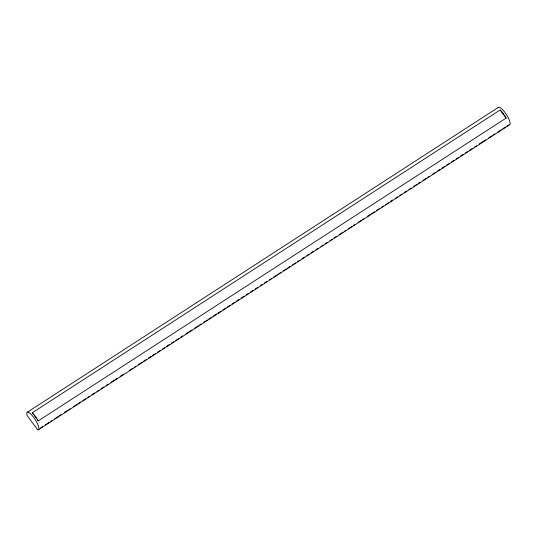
<?xml version="1.0" encoding="UTF-8"?>
<svg xmlns="http://www.w3.org/2000/svg" width="537" height="537" viewBox="0 0 537 537"><rect width="100%" height="100%" fill="white"/><g stroke="black" fill="none" stroke-linecap="round" stroke-linejoin="round"><path stroke-width="0.81" d="M27.273 412.255L498.511 107.272M32.26 412.778L500.128 109.971A10.384 2.698 57.1 0 1 506.156 118.059L38.281 420.867A10.384 2.698 57.1 0 0 32.26 412.778L33.187 414.02M40.51 427.955L42.618 426.586M45.437 424.767L48.961 422.485M50.371 421.572L51.78 420.659M54.593 418.84L58.117 416.558M59.526 415.645L60.936 414.732M64.46 412.456L67.273 410.63M68.682 409.718L70.092 408.811M73.616 406.529L76.429 404.703M77.838 403.79L80.657 401.971M82.772 400.602L85.591 398.776M87.699 397.414L89.813 396.044M91.928 394.675L94.747 392.849M96.861 391.486L98.969 390.117M101.084 388.748L103.903 386.929M106.017 385.559L108.132 384.19M110.944 382.364L117.288 378.263M120.107 376.437L123.624 374.161M129.263 370.517L132.78 368.234M134.19 367.321L135.599 366.409M138.418 364.589L141.943 362.307M143.352 361.394L146.165 359.575M148.279 358.206L151.098 356.38M152.508 355.467L155.321 353.648M157.435 352.279L160.254 350.453M162.369 349.09L164.483 347.721M166.591 346.352L169.41 344.526M171.525 343.163L173.639 341.794M175.753 340.424L178.566 338.599M180.68 337.236L182.795 335.867M185.614 334.041L191.951 329.94M194.77 328.114L198.294 325.838M199.704 324.925L201.107 324.012M203.926 322.193L207.45 319.911M208.859 318.998L211.672 317.172M213.082 316.266L216.606 313.984M218.015 313.071L220.835 311.252M222.942 309.883L225.762 308.057M227.171 307.144L229.99 305.325M232.105 303.955L234.917 302.13M236.327 301.217L239.146 299.398M241.261 298.028L244.08 296.202M246.188 294.84L248.302 293.471M250.417 292.101L253.236 290.275M255.35 288.913L257.458 287.543M260.277 285.718L262.392 284.355M264.506 282.986L266.62 281.616M269.433 279.79L271.547 278.428M273.662 277.058L277.186 274.776M278.596 273.863L280.703 272.501M283.523 270.675L286.342 268.849M287.751 267.943L289.866 266.574M292.678 264.748L295.498 262.922M297.612 261.559L299.022 260.646M301.834 258.821L304.654 257.001M306.768 255.632L308.882 254.263M310.997 252.893L313.809 251.074M315.924 249.705L318.038 248.336M320.858 246.517L322.972 245.147M325.08 243.778L327.194 242.409M330.013 240.589L332.128 239.22M334.242 237.851L336.35 236.481M339.169 234.662L342.693 232.38M344.103 231.467L345.513 230.554M348.325 228.735L351.849 226.453M353.259 225.54L354.668 224.634M358.192 222.352L361.005 220.526M362.415 219.62L363.824 218.707M367.348 216.424L370.161 214.599M371.57 213.692L374.39 211.867M376.504 210.497L379.323 208.678M381.431 207.309L383.546 205.94M385.66 204.57L388.479 202.751M390.594 201.382L392.701 200.012M395.521 198.187L397.635 196.824M399.75 195.455L401.864 194.085M404.676 192.266L406.791 190.897M408.905 189.527L411.02 188.158M413.839 186.339L417.356 184.057M418.766 183.144L420.176 182.231M422.995 180.412L426.512 178.13M427.922 177.217L429.332 176.311M432.856 174.028L435.675 172.202M437.084 171.29L439.897 169.47M442.011 168.101L444.831 166.275M446.24 165.369L449.053 163.543M451.167 162.174L453.987 160.348M456.101 158.986L458.215 157.616M460.323 156.247L463.142 154.428M465.257 153.058L467.371 151.689M469.486 150.32L472.298 148.501M474.413 147.131L476.527 145.762M479.346 143.943L485.683 139.835M488.502 138.016L492.026 135.733M493.436 134.821L494.839 133.908M497.658 132.089L501.182 129.806M502.592 128.893L505.404 127.074M506.814 126.161L508.928 124.792M38.489 429.728L509.727 124.745A10.384 2.698 57.1 0 0 505.713 113.535A10.384 2.698 57.1 0 0 498.094 107.917M500.128 109.971L506.156 118.059M34.113 415.262L35.966 417.752M36.892 419.001L38.281 420.867M37.691 429.781L27.253 415.766A10.384 2.698 57.1 0 1 33.697 417.43A10.384 2.698 57.1 0 1 37.691 429.781"/></g></svg>
